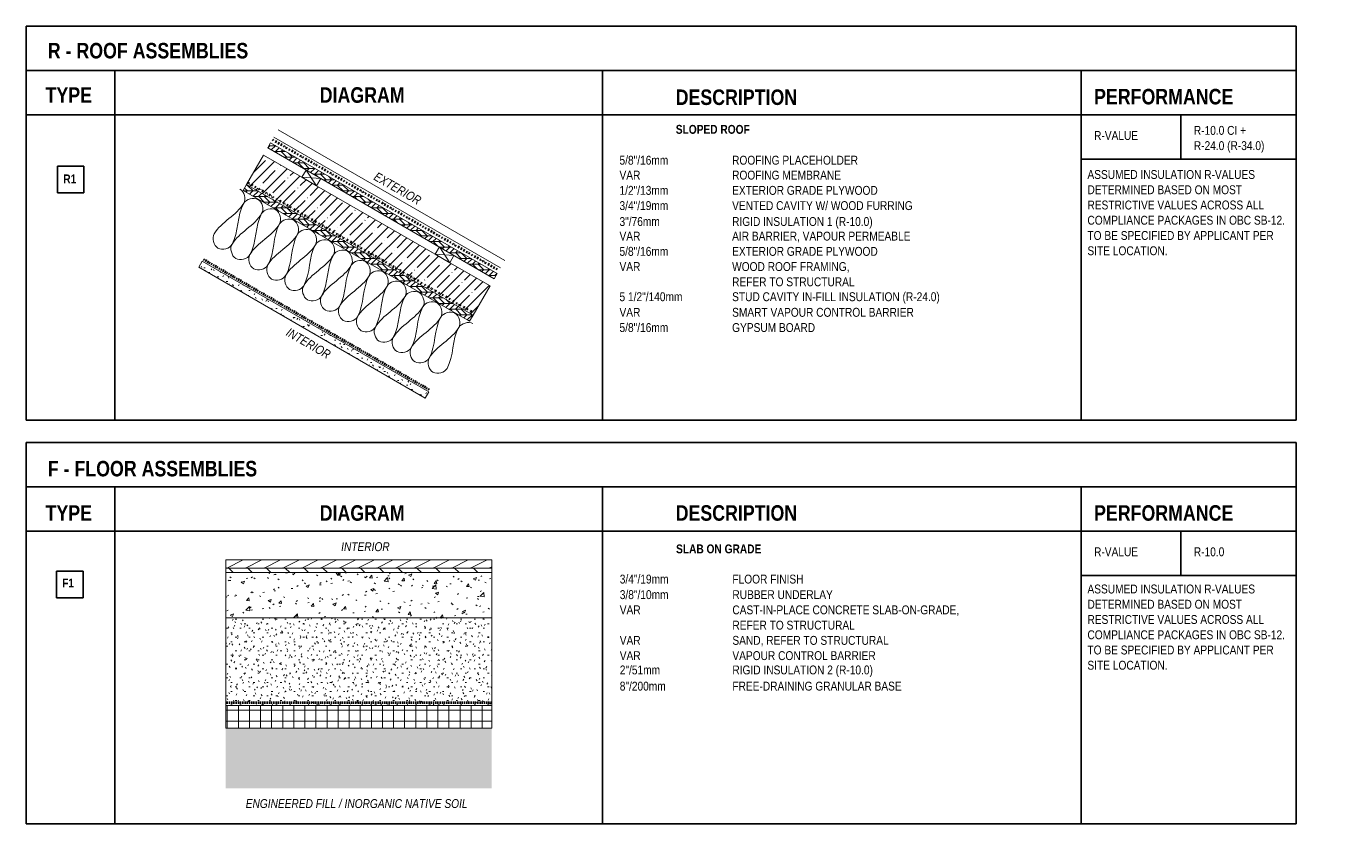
# Model space of a CAD drawing. Header units: millimetres. Extents: x -1345 to 11650, y 651 to 5428.
# Drawn here: x 1621 to 4580, y 2394 to 4193 of the extents above; entities that cross this region are included whole.
import ezdxf

# ---------------------------------------------------------------- set-up
doc = ezdxf.new("R2010")
doc.units = ezdxf.units.MM
for name, pattern in [('CMHC_Membrane001', [9, 3, -2, 0, -2, 0, -2]), ('CMHC_Membrane006', [5, 3, -2]), ('CMHC_Membrane007', [7, 3, -2, 0, -2])]:
    doc.linetypes.add(name, pattern=pattern)
doc.layers.add('A-DETL', color=9, linetype='Continuous', lineweight=18, true_color=0x808080)
doc.layers.add('A-DETL-GENF', color=7, linetype='Continuous', lineweight=18)
doc.layers.add('G-ANNO-TEXT', color=7, linetype='Continuous', lineweight=9)
doc.styles.add('Arial Narrow', font='ARIALN.TTF', dxfattribs={"height": 20})
doc.styles.add('Arial Narrow_B', font='ARIALNB.TTF', dxfattribs={"height": 35})
doc.styles.add('Arial Narrow_B_1', font='ARIALNB.TTF', dxfattribs={"height": 20})
doc.styles.add('Arial Narrow_I', font='ARIALNI.TTF', dxfattribs={"height": 20})
pattern_1 = [(0, (0, 0), (40.64, 10.16), [3.353, -27.127, 3.353, -27.127, -162.56]), (0, (0, 0), (40.64, 10.16), [-60.96, 3.353, -57.607, 3.353, -27.127, -71.12]), (0, (0, 0), (40.64, 10.16), [-152.4, 3.353, -16.967, 3.353, -47.447]), (120, (15.24, 5.08), (-29.118818, 30.115272), [3.353, -27.127, 3.353, -27.127, -162.56]), (120, (15.24, 5.08), (-29.118818, 30.115272), [-60.96, 3.353, -57.607, 3.353, -27.127, -71.12]), (120, (15.24, 5.08), (-29.118818, 30.115272), [-152.4, 3.353, -16.967, 3.353, -47.447]), (240, (20.32, 25.4), (-11.521182, -40.275272), [3.353, -27.127, 3.353, -27.127, -162.56]), (240, (20.32, 25.4), (-11.521182, -40.275272), [-60.96, 3.353, -57.607, 3.353, -27.127, -71.12]), (240, (20.32, 25.4), (-11.521182, -40.275272), [-152.4, 3.353, -16.967, 3.353, -47.447])]
pattern_2 = [(0, (0, 0), (0, 12.695), []), (315, (0, 0), (12.695395, 0), [17.953, -17.953]), (45, (0, 0), (12.695395, 0), [17.953, -17.953])]

# ---------------------------------------------------------------- blocks, each defined once
blk = doc.blocks.new('CMHC-07_Insulation_ Rigid-Section - 51mm-8619359-ASSEMBLIES - LEGEND _ NOTES')
at = {"layer": 'A-DETL-GENF', "true_color": 0x808080}
h = blk.add_hatch(dxfattribs=at)
h.set_pattern_fill('FP_10', color=8, style=0, pattern_type=2)
h.set_pattern_definition([(0, (0, 0), (0, 25), []), (90, (0, 0), (-25, 2e-15), [])])
h.paths.add_polyline_path([(2071.5, 2609.2), (2671.5, 2609.2), (2671.5, 2660.2), (2071.5, 2660.2)])
at = {"layer": 'A-DETL-GENF'}
for p, q in [((2671.5, 2660.2), (2071.5, 2660.2)), ((2071.5, 2660.2), (2071.5, 2609.2)), ((2671.5, 2609.2), (2671.5, 2660.2)), ((2071.5, 2609.2), (2671.5, 2609.2))]:
    blk.add_line(p, q, dxfattribs=at)
blk = doc.blocks.new('CMHC-07_Insulation_ Semi-Rigid-Section - 76mm-8190787-ASSEMBLIES - LEGEND _ NOTES')
at = {"layer": 'A-DETL-GENF', "true_color": 0x808080}
h = blk.add_hatch(dxfattribs=at)
h.set_pattern_fill('FP_11', color=8, style=0, pattern_type=2)
h.set_pattern_definition([(45, (0, 0), (-22.45064, 22.45064), []), (45, (22.45, 0), (-22.45064, 22.45064), [39.687, -7.937, 0.33528, -7.602])])
h.paths.add_polyline_path([(2629.6, 3541.1), (2667.6, 3606.9), (2156.6, 3901.9), (2118.6, 3836.1), (2536.6, 3594.7)])
at = {"layer": 'A-DETL-GENF'}
for p, q in [((2156.6, 3901.9), (2118.6, 3836.1)), ((2243.2, 3851.9), (2156.6, 3901.9)), ((2543.8, 3678.4), (2276.2, 3832.9)), ((2667.6, 3606.9), (2576.7, 3659.4)), ((2629.6, 3541.1), (2667.6, 3606.9))]:
    blk.add_line(p, q, dxfattribs=at)
blk = doc.blocks.new('CMHC-06_Plywood-Section - 16mm-6584599-ASSEMBLIES - LEGEND _ NOTES')
at = {"layer": 'A-DETL-GENF', "true_color": 0x808080}
h = blk.add_hatch(dxfattribs=at)
h.set_pattern_fill('FP_12', color=8, style=0, pattern_type=2)
h.set_pattern_definition(pattern_2)
h.paths.add_polyline_path([(2621.6, 3527.2), (2629.6, 3541.1), (2118.6, 3836.1), (2110.6, 3822.2), (2597.6, 3541.1)])
at = {"layer": 'A-DETL-GENF'}
for p, q in [((2118.6, 3836.1), (2110.6, 3822.2)), ((2110.6, 3822.2), (2621.6, 3527.2)), ((2629.6, 3541.1), (2118.6, 3836.1)), ((2621.6, 3527.2), (2629.6, 3541.1))]:
    blk.add_line(p, q, dxfattribs=at)
blk = doc.blocks.new('CMHC-06_Wood Stud-Section - 19x38mm-V9-ASSEMBLIES - LEGEND _ NOTES')
at = {"layer": 'A-DETL-GENF'}
for p, q in [((2252.7, 3868.3), (2243.2, 3851.9)), ((2243.2, 3851.9), (2276.2, 3832.9)), ((2285.7, 3849.3), (2243.2, 3851.9)), ((2276.2, 3832.9), (2252.7, 3868.3)), ((2276.2, 3832.9), (2285.7, 3849.3))]:
    blk.add_line(p, q, dxfattribs=at)
blk = doc.blocks.new('CMHC-06_Wood Stud-Section - 19x38mm-V10-ASSEMBLIES - LEGEND _ NOTES')
at = {"layer": 'A-DETL-GENF'}
for p, q in [((2553.3, 3694.8), (2543.8, 3678.4)), ((2543.8, 3678.4), (2576.7, 3659.4)), ((2543.8, 3678.4), (2586.2, 3675.8)), ((2553.3, 3694.8), (2576.7, 3659.4)), ((2576.7, 3659.4), (2586.2, 3675.8))]:
    blk.add_line(p, q, dxfattribs=at)
blk = doc.blocks.new('CMHC-09_Gypsum Wallboard-Section - 16mm-6576430-ASSEMBLIES - LEGEND _ NOTES')
at = {"layer": 'A-DETL-GENF', "true_color": 0x808080}
h = blk.add_hatch(dxfattribs=at)
h.set_pattern_fill('FP_13', color=8, style=0, pattern_type=2)
h.set_pattern_definition(pattern_1)
h.paths.add_polyline_path([(2521.6, 3354), (2529.6, 3367.8), (2018.6, 3662.8), (2010.6, 3649), (2221.6, 3527.2)])
at = {"layer": 'A-DETL-GENF'}
for p, q in [((2018.6, 3662.8), (2010.6, 3649)), ((2010.6, 3649), (2521.6, 3354)), ((2529.6, 3367.8), (2018.6, 3662.8)), ((2521.6, 3354), (2529.6, 3367.8))]:
    blk.add_line(p, q, dxfattribs=at)
blk = doc.blocks.new('CMHC-06_Plywood-Section - 13mm-9404073-ASSEMBLIES - LEGEND _ NOTES')
at = {"layer": 'A-DETL-GENF', "true_color": 0x808080}
h = blk.add_hatch(dxfattribs=at)
h.set_pattern_fill('FP_14', color=8, style=0, pattern_type=2)
h.set_pattern_definition(pattern_2)
h.paths.add_polyline_path([(2677.1, 3623.3), (2683.6, 3634.6), (2172.6, 3929.6), (2166.1, 3918.3), (2667.6, 3628.8)])
at = {"layer": 'A-DETL-GENF'}
for p, q in [((2172.6, 3929.6), (2166.1, 3918.3)), ((2166.1, 3918.3), (2677.1, 3623.3)), ((2683.6, 3634.6), (2172.6, 3929.6)), ((2677.1, 3623.3), (2683.6, 3634.6))]:
    blk.add_line(p, q, dxfattribs=at)

msp = doc.modelspace()

# ---------------------------------------------------------------- hatches: boundary and pattern name
at = {"layer": 'A-DETL-GENF', "true_color": 0x808080}
h = msp.add_hatch(dxfattribs=at)
h.set_pattern_fill('FP_8', color=8, style=0, pattern_type=2)
h.set_pattern_definition([(135, (0, 0), (-21.2132, -21.2132), [])])
h.paths.add_polyline_path([(2671.5, 2960.2), (2671.5, 2970.2), (2071.5, 2970.2), (2071.5, 2960.2)])
h = msp.add_hatch(dxfattribs=at)
h.set_pattern_fill('FP_9', color=8, style=0, pattern_type=2)
h.set_pattern_definition([(50, (0, 0), (72.8738, -6.3761), [7.62, -83.82]), (355, (0, 0), (-14.097, 76.4224), [6.096, -67.056]), (100.451, (6.07, -0.53), (58.777, 70.0469), [6.476, -71.236]), (46.184, (0, 20.32), (108.4314, -16.8175), [11.43, -125.73]), (96.636, (9.04, 18.92), (94.961, 98.971), [9.714, -106.854]), (351.184, (0, 20.32), (94.9623, 98.9702), [9.144, -100.584]), (21, (10.16, 15.24), (60.64565, -40.9065), [7.62, -83.82]), (326, (10.16, 15.24), (24.7208, 73.675), [6.096, -67.056]), (71.451, (15.214, 11.83), (85.3669, 32.7687), [6.476, -71.236]), (37.5, (0, 0), (1.23552, 33.82243), [3.353, -62.89, 3.353, -64.719, -67.31]), (37.5, (0, 0), (1.23552, 33.82243), [-134.315, 3.353, -63.957]), (7.5, (0, 0), (26.72815, 40.07255), [3.353, -35.458, 3.353, -61.366, -25.654]), (7.5, (0, 0), (26.72815, 40.07255), [-103.53, 3.353, -22.301]), (327.5, (-22.657, 0), (54.23632, -2.29212), [3.353, -22.047, 3.353, -75.895, -105.156]), (327.5, (-22.657, 0), (54.23632, -2.29212), [-104.648, 3.353, -101.803]), (317.5, (-32.817, 0), (59.2516, 10.17014), [3.353, -29.667, 3.353, -49.276, -74.676]), (317.5, (-32.817, 0), (59.2516, 10.17014), [-85.649, 3.353, -71.323])])
h.paths.add_polyline_path([(2071.5, 2858.2), (2671.5, 2858.2), (2671.5, 2960.2), (2071.5, 2960.2), (2071.5, 2910.9)])
h = msp.add_hatch(dxfattribs=at)
h.set_pattern_fill('FP_2', color=8, style=0, pattern_type=2)
h.set_pattern_definition(pattern_1)
h.paths.add_polyline_path([(2671.5, 2660.2), (2671.5, 2858.2), (2071.5, 2858.2), (2071.5, 2660.2)])
h = msp.add_hatch(dxfattribs=at)
h.set_pattern_fill('FP_7', color=8, style=0, pattern_type=2)
h.set_pattern_definition([(228.013, (22.86, 31.75), (-253.9986795, -285.7507137), [4.272, -422.881]), (184.97, (20.002, 28.575), (380.99968124, 31.75195494), [7.33, -725.676]), (132.51, (12.7, 27.94), (317.4977945, -349.2524717), [5.169, -511.684]), (267.274, (0.3175, 20.003), (31.7463381, 634.9997211), [6.675, -660.831]), (292.834, (0, 13.335), (-158.75234374, 380.9988858), [6.545, -647.998]), (357.274, (2.54, 7.302), (-634.9997211, 31.7463381), [6.675, -660.831]), (37.694, (9.208, 6.985), (-412.75177463, -317.49856905), [8.827, -873.914]), (72.255, (16.192, 12.383), (222.2537019, 698.49916687), [8.334, -825.066]), (121.43, (18.733, 20.32), (-254.002851, 412.7477999), [6.698, -663.069]), (175.236, (15.24, 26.035), (349.249477, -31.7524641), [7.646, -374.674]), (222.397, (7.62, 26.67), (-381.00329264, -349.2470748), [9.888, -978.96]), (138.814, (31.75, 19.685), (-222.2496659, 190.499935), [3.375, -334.132]), (171.469, (29.21, 21.908), (412.7496335, -63.50173675), [6.421, -635.683]), (225, (22.86, 22.86), (2e-15, -31.75051), [4.49, -40.411]), (203.199, (20.637, 26.67), (158.7494174, 63.501057), [2.418, -239.383]), (291.801, (18.415, 25.717), (-31.749137, 95.250237), [3.42, -167.559]), (30.964, (19.685, 22.543), (95.250044, 63.5005), [5.554, -179.579]), (161.565, (24.447, 25.4), (63.500404, -31.749957), [4.016, -96.386]), (16.389, (0, 25.717), (317.5009358, 95.247271), [5.626, -556.985]), (70.346, (5.397, 27.305), (-127.0012924, -349.2494412), [4.72, -467.278]), (293.199, (24.447, 31.75), (-63.501057, 158.7494174), [4.836, -236.965]), (343.61, (26.353, 27.305), (-317.4992734, 95.2528124), [5.626, -556.985]), (339.444, (0, 6.032), (-158.7504487, 63.499964), [5.425, -265.847]), (294.775, (5.08, 4.128), (-158.7485779, 349.2503192), [4.546, -450.045]), (66.801, (24.765, 0), (63.501057, 158.7494174), [4.836, -236.965]), (17.354, (26.67, 4.445), (-412.7504846, -127.0000053), [5.322, -526.905]), (69.444, (9.208, 0), (-63.499964, -158.7504487), [2.713, -268.56]), (101.31, (22.86, 0), (-31.750371, 126.999477), [1.619, -160.275]), (165.964, (22.543, 1.588), (95.250423, -31.750176), [6.545, -124.363]), (186.009, (16.192, 3.175), (317.4997948, 31.7498153), [6.066, -600.517]), (303.69, (19.685, 19.685), (-31.749855, 63.500174), [4.579, -109.897]), (353.157, (22.225, 15.875), (539.7497593, -63.50208905), [7.994, -791.45]), (60.945, (30.162, 14.922), (-127.00163, -222.2489477), [3.269, -323.617]), (90, (31.75, 17.78), (-31.75, 31.75), [1.905, -29.845]), (120.256, (15.557, 4.128), (126.9984204, -222.2503444), [4.411, -436.674]), (48.013, (13.335, 7.937), (253.9986795, 285.7507137), [8.543, -418.61]), (0, (19.05, 14.288), (31.75, 31.75), [8.255, -23.495]), (325.305, (27.305, 14.288), (-317.5006724, 222.2491461), [5.02, -496.991]), (254.055, (31.433, 11.43), (-31.74933, -127.0002254), [4.623, -226.521]), (207.646, (30.162, 6.985), (-603.2499157, -317.4999561), [7.527, -745.156]), (175.426, (23.495, 3.493), (-412.74954423, 31.7504895), [7.963, -788.323])])
h.paths.add_polyline_path([(2071.5, 2473.7), (2671.5, 2473.7), (2671.5, 2609.2), (2071.5, 2609.2), (2071.5, 2519.9)])

# ---------------------------------------------------------------- linework, layer by layer
at = {"layer": 'A-DETL', "color": 7, "lineweight": 35}
for p, q in [((1621.5, 4192.7), (4485.5, 4192.7)), ((1621.5, 4192.7), (1621.5, 3304.5)), ((1621.5, 4092.7), (4485.5, 4092.7)), ((1821.5, 4092.7), (1821.5, 3304.5)), ((2921.5, 4092.7), (2921.5, 3304.5)), ((4225.5, 3992.7), (4225.5, 3892.7)), ((1691.7, 3817.2), (1751.7, 3817.2)), ((1621.5, 3304.5), (4485.5, 3304.5)), ((1621.5, 3253.7), (4485.5, 3253.7)), ((1621.5, 2393.7), (1621.5, 3253.7)), ((1621.5, 3153.7), (4485.5, 3153.7)), ((1821.5, 3153.7), (1821.5, 2393.7)), ((2921.5, 3153.7), (2921.5, 2393.7)), ((1621.5, 3053.7), (4485.5, 3053.7)), ((4225.5, 3053.7), (4225.5, 2953.7)), ((4000.5, 2953.7), (4485.5, 2953.7)), ((1689.8, 2903.2), (1749.8, 2903.2)), ((1621.5, 2393.7), (4485.5, 2393.7)), ((1621.5, 2393.7), (4485.5, 2393.7)), ((1621.5, 2393.7), (4485.5, 2393.7))]:
    msp.add_line(p, q, dxfattribs=at)
at = {"layer": 'A-DETL', "color": 7}
for p, q in [((2071.5, 2989.2), (2071.5, 2970.2)), ((2671.5, 2970.2), (2671.5, 2989.2)), ((2071.5, 2970.2), (2071.5, 2960.2)), ((2071.5, 2970.2), (2671.5, 2970.2)), ((2071.5, 2960.2), (2071.5, 2858.2)), ((2671.5, 2960.2), (2071.5, 2960.2)), ((2671.5, 2960.2), (2671.5, 2970.2)), ((2671.5, 2858.2), (2671.5, 2960.2)), ((2071.5, 2858.2), (2071.5, 2660.2)), ((2071.5, 2858.2), (2671.5, 2858.2)), ((2671.5, 2660.2), (2671.5, 2858.2))]:
    msp.add_line(p, q, dxfattribs=at)
at = {"layer": 'A-DETL', "color": 96, "linetype": 'CMHC_Membrane006', "lineweight": 70, "true_color": 0x008000}
msp.add_line((2671.5, 2666.7), (2071.5, 2666.7), dxfattribs=at)
at = {"layer": 'A-DETL'}
for points in [[(2103.6, 3825.2), (2113.1, 3819.7), (2117.6, 3802.9), (2112.1, 3793.4)], [(2112.1, 3793.4), (2096.1, 3765.6), (2061.3, 3752), (2045.2, 3724.2)], [(2085.7, 3700.9), (2101.7, 3728.6), (2096.1, 3765.6), (2112.1, 3793.4)], [(2112.1, 3793.4), (2117.6, 3802.9), (2150.2, 3812.6), (2158, 3779.6), (2152.5, 3770)], [(2152.5, 3770), (2136.5, 3742.3), (2101.7, 3728.6), (2085.7, 3700.9)], [(2126.1, 3677.5), (2142.1, 3705.3), (2136.5, 3742.3), (2152.5, 3770)], [(2152.5, 3770), (2158, 3779.6), (2190.6, 3789.2), (2198.4, 3756.2), (2192.9, 3746.7)], [(2192.9, 3746.7), (2198.4, 3756.2), (2231, 3765.9), (2238.9, 3732.9), (2233.4, 3723.4)], [(2192.9, 3746.7), (2176.9, 3718.9), (2142.1, 3705.3), (2126.1, 3677.5)], [(2166.5, 3654.2), (2182.5, 3682), (2176.9, 3718.9), (2192.9, 3746.7)], [(2233.4, 3723.4), (2238.9, 3732.9), (2271.4, 3742.6), (2279.3, 3709.6), (2273.8, 3700)], [(2045.2, 3724.2), (2039.7, 3714.7), (2047.6, 3681.6), (2080.2, 3691.3), (2085.7, 3700.9)], [(2085.7, 3700.9), (2080.2, 3691.3), (2088, 3658.3), (2120.6, 3668), (2126.1, 3677.5)], [(2233.4, 3723.4), (2217.3, 3695.6), (2182.5, 3682), (2166.5, 3654.2)], [(2206.9, 3630.9), (2222.9, 3658.6), (2217.3, 3695.6), (2233.4, 3723.4)], [(2273.8, 3700), (2257.7, 3672.3), (2222.9, 3658.6), (2206.9, 3630.9)], [(2247.3, 3607.5), (2263.4, 3635.3), (2257.7, 3672.3), (2273.8, 3700)], [(2273.8, 3700), (2279.3, 3709.6), (2311.8, 3719.2), (2319.7, 3686.2), (2314.2, 3676.7)], [(2126.1, 3677.5), (2120.6, 3668), (2128.4, 3635), (2161, 3644.7), (2166.5, 3654.2)], [(2314.2, 3676.7), (2298.2, 3648.9), (2263.4, 3635.3), (2247.3, 3607.5)], [(2287.7, 3584.2), (2303.8, 3612), (2298.2, 3648.9), (2314.2, 3676.7)], [(2314.2, 3676.7), (2319.7, 3686.2), (2352.2, 3695.9), (2360.1, 3662.9), (2354.6, 3653.4)], [(2166.5, 3654.2), (2161, 3644.7), (2168.9, 3611.6), (2201.4, 3621.3), (2206.9, 3630.9)], [(2354.6, 3653.4), (2338.6, 3625.6), (2303.8, 3612), (2287.7, 3584.2)], [(2328.1, 3560.9), (2344.2, 3588.6), (2338.6, 3625.6), (2354.6, 3653.4)], [(2354.6, 3653.4), (2360.1, 3662.9), (2392.6, 3672.6), (2400.5, 3639.6), (2395, 3630)], [(2395, 3630), (2400.5, 3639.6), (2433.1, 3649.2), (2440.9, 3616.2), (2435.4, 3606.7)], [(2206.9, 3630.9), (2201.4, 3621.3), (2209.3, 3588.3), (2241.8, 3598), (2247.3, 3607.5)], [(2395, 3630), (2379, 3602.3), (2344.2, 3588.6), (2328.1, 3560.9)], [(2368.6, 3537.5), (2384.6, 3565.3), (2379, 3602.3), (2395, 3630)], [(2435.4, 3606.7), (2440.9, 3616.2), (2473.5, 3625.9), (2481.3, 3592.9), (2475.8, 3583.4)], [(2247.3, 3607.5), (2241.8, 3598), (2249.7, 3565), (2282.2, 3574.7), (2287.7, 3584.2)], [(2287.7, 3584.2), (2282.2, 3574.7), (2290.1, 3541.6), (2322.6, 3551.3), (2328.1, 3560.9)], [(2435.4, 3606.7), (2419.4, 3578.9), (2384.6, 3565.3), (2368.6, 3537.5)], [(2409, 3514.2), (2425, 3542), (2419.4, 3578.9), (2435.4, 3606.7)], [(2475.8, 3583.4), (2459.8, 3555.6), (2425, 3542), (2409, 3514.2)], [(2449.4, 3490.9), (2465.4, 3518.6), (2459.8, 3555.6), (2475.8, 3583.4)], [(2475.8, 3583.4), (2481.3, 3592.9), (2513.9, 3602.6), (2521.8, 3569.6), (2516.3, 3560)], [(2516.3, 3560), (2500.2, 3532.3), (2465.4, 3518.6), (2449.4, 3490.9)], [(2489.8, 3467.5), (2505.8, 3495.3), (2500.2, 3532.3), (2516.3, 3560)], [(2516.3, 3560), (2521.8, 3569.6), (2554.3, 3579.2), (2562.2, 3546.2), (2556.7, 3536.7)], [(2556.7, 3536.7), (2562.2, 3546.2), (2594.7, 3555.9), (2602.6, 3522.9), (2597.1, 3513.4)], [(2368.6, 3537.5), (2363.1, 3528), (2370.9, 3495), (2403.5, 3504.7), (2409, 3514.2)], [(2556.7, 3536.7), (2540.6, 3508.9), (2505.8, 3495.3), (2489.8, 3467.5)], [(2530.2, 3444.2), (2546.3, 3472), (2540.6, 3508.9), (2556.7, 3536.7)], [(2597.1, 3513.4), (2602.6, 3522.9), (2619.4, 3527.4), (2629, 3521.9)], [(2409, 3514.2), (2403.5, 3504.7), (2411.3, 3471.6), (2443.9, 3481.3), (2449.4, 3490.9)], [(2449.4, 3490.9), (2443.9, 3481.3), (2451.8, 3448.3), (2484.3, 3458), (2489.8, 3467.5)], [(2597.1, 3513.4), (2581.1, 3485.6), (2546.3, 3472), (2530.2, 3444.2)], [(2570.6, 3420.9), (2586.7, 3448.6), (2581.1, 3485.6), (2597.1, 3513.4)], [(2489.8, 3467.5), (2484.3, 3458), (2492.2, 3425), (2524.7, 3434.7), (2530.2, 3444.2)], [(2530.2, 3444.2), (2524.7, 3434.7), (2532.6, 3401.6), (2565.1, 3411.3), (2570.6, 3420.9)]]:
    msp.add_open_spline(points, degree=3, dxfattribs=at)

# ---------------------------------------------------------------- block references
at = {"layer": 'A-DETL-GENF'}
for name in ['CMHC-06_Wood Stud-Section - 19x38mm-V9-ASSEMBLIES - LEGEND _ NOTES', 'CMHC-06_Wood Stud-Section - 19x38mm-V10-ASSEMBLIES - LEGEND _ NOTES', 'CMHC-07_Insulation_ Rigid-Section - 51mm-8619359-ASSEMBLIES - LEGEND _ NOTES']:
    msp.add_blockref(name, (0, 0), dxfattribs=at)

# ---------------------------------------------------------------- texts
at = {"layer": 'G-ANNO-TEXT', "attachment_point": 1, "bg_fill": 3, "box_fill_scale": 1.25, "bg_fill_color": 256, "bg_fill_true_color": 13158600, "bg_fill_transparency": 0}
for s, insert, char_height, width, style in [('R - ROOF ASSEMBLIES', (1670.1, 4155.1), 35, 554.768, 'Arial Narrow_B'), ('TYPE', (1665.1, 4055.1), 35, 129.072, 'Arial Narrow_B'), ('DIAGRAM', (2283.5, 4055.1), 35, 234.093, 'Arial Narrow_B'), ('DESCRIPTION', (3086.3, 4050.1), 35, 335.907, 'Arial Narrow_B'), ('PERFORMANCE', (4030, 4051.4), 35, 384.81, 'Arial Narrow_B'), ('\\fArial Narrow|b1|i0|c0|p34|;^I', (2959.6, 3970.1), 20, 153.924, 'Arial Narrow_B_1'), ('R1', (1705.1, 3858.3), 20, 36.076, 'Arial Narrow_B_1'), ('VAR', (2959.6, 3866.9), 20, 58.523, 'Arial Narrow'), ('VAR', (2959.6, 3729.3), 20, 58.523, 'Arial Narrow'), ('VAR', (2959.6, 3557.4), 20, 58.523, 'Arial Narrow'), ('F - FLOOR ASSEMBLIES', (1670.1, 3212.3), 35, 580.422, 'Arial Narrow_B'), ('TYPE', (1665.1, 3112.3), 35, 129.072, 'Arial Narrow_B'), ('DIAGRAM', (2283.5, 3112.3), 35, 234.093, 'Arial Narrow_B'), ('DESCRIPTION', (3086.3, 3112.3), 35, 335.907, 'Arial Narrow_B'), ('PERFORMANCE', (4030, 3112.3), 35, 384.81, 'Arial Narrow_B'), ('INTERIOR', (2331.8, 3028.8), 20, 134.684, 'Arial Narrow_I'), ('\\fArial Narrow|b1|i0|c0|p34|;^I', (2960.2, 3023.8), 20, 153.924, 'Arial Narrow_B_1'), ('F1', (1702.6, 2946.8), 20, 33.671, 'Arial Narrow_B_1'), ('3/8"/10mm', (2960.2, 2920.6), 20, 137.089, 'Arial Narrow'), ('8"/200mm', (2960.2, 2714.2), 20, 129.072, 'Arial Narrow'), ('ENGINEERED FILL / INORGANIC NATIVE SOIL', (2116.6, 2449.3), 20, 619.704, 'Arial Narrow_I')]:
    msp.add_mtext(s, dxfattribs=dict(at, insert=insert, char_height=char_height, width=width, style=style))
at = {"layer": 'G-ANNO-TEXT', "color": 1, "true_color": 0xff0000, "char_height": 20, "attachment_point": 1, "style": 'Arial Narrow', "bg_fill": 3, "box_fill_scale": 1.25, "bg_fill_color": 256, "bg_fill_true_color": 13158600, "bg_fill_transparency": 0}
for s, insert, width in [('R-10.0 CI +', (4255, 3967.8), 146.709), ('R-VALUE', (4030, 3956.2), 123.46), ('ASSUMED INSULATION R-VALUES ', (4015, 3868.3), 477.004), ('R-VALUE', (4030, 3017.2), 123.46), ('R-10.0', (4255, 3017.2), 85.781), ('ASSUMED INSULATION R-VALUES ', (4015, 2933.3), 477.004)]:
    msp.add_mtext(s, dxfattribs=dict(at, insert=insert, width=width))
at = {"layer": 'G-ANNO-TEXT', "char_height": 20, "attachment_point": 1, "rotation": 330, "style": 'Arial Narrow_I', "bg_fill": 3, "box_fill_scale": 1.25, "bg_fill_color": 256, "bg_fill_true_color": 13158600, "bg_fill_transparency": 0}
for s, insert, width in [('EXTERIOR', (2413.4, 3864.9), 145.105), ('INTERIOR', (2215.6, 3513.6), 134.684)]:
    msp.add_mtext(s, dxfattribs=dict(at, insert=insert, width=width))

# ---------------------------------------------------------------- next in the draw order: hatches: boundary and pattern name
at = {"layer": 'A-DETL-GENF', "true_color": 0x808080}
h = msp.add_hatch(dxfattribs=at)
h.set_pattern_fill('FP_5', color=8, style=0, pattern_type=2)
h.set_pattern_definition([(216.87, (16.927, 42.316), (126.948849, 84.633227), [21.158, -190.424]), (206.565, (42.316, 29.621), (-42.31628, -42.31576), [47.311, -47.311]), (198.435, (42.316, 8.463), (-84.632315, -42.316727), [26.763, -107.053])])
h.paths.add_polyline_path([(2671.5, 2970.2), (2671.5, 2989.2), (2071.5, 2989.2), (2071.5, 2970.2)])

# ---------------------------------------------------------------- next in the draw order: linework, layer by layer
at = {"layer": 'A-DETL', "color": 7, "lineweight": 35}
for p, q in [((1621.5, 3992.7), (4485.5, 3992.7)), ((1691.7, 3817.2), (1691.7, 3877.2)), ((1691.7, 3877.2), (1751.7, 3877.2)), ((1751.7, 3877.2), (1751.7, 3817.2)), ((1689.8, 2903.2), (1689.8, 2963.2)), ((1689.8, 2963.2), (1749.8, 2963.2)), ((1749.8, 2963.2), (1749.8, 2903.2))]:
    msp.add_line(p, q, dxfattribs=at)
at = {"layer": 'A-DETL', "color": 5, "linetype": 'CMHC_Membrane007', "lineweight": 70, "true_color": 0x0000ff}
msp.add_line((2176.9, 3937), (2687, 3642.5), dxfattribs=at)
at = {"layer": 'A-DETL', "color": 7}
for p, q in [((2180.1, 3942.6), (2691.1, 3647.6)), ((2189.6, 3959), (2700.6, 3664)), ((2671.5, 2989.2), (2071.5, 2989.2))]:
    msp.add_line(p, q, dxfattribs=at)
at = {"layer": 'A-DETL', "color": 190, "linetype": 'CMHC_Membrane001', "lineweight": 70, "true_color": 0x8000ff}
msp.add_line((2121.1, 3840.4), (2632.1, 3545.4), dxfattribs=at)
at = {"layer": 'A-DETL', "color": 96, "linetype": 'CMHC_Membrane006', "lineweight": 70, "true_color": 0x008000}
msp.add_line((2021.1, 3667.2), (2532.1, 3372.2), dxfattribs=at)
at = {"layer": 'A-DETL'}
msp.add_open_spline([(2328.1, 3560.9), (2322.6, 3551.3), (2330.5, 3518.3), (2363.1, 3528), (2368.6, 3537.5)], degree=3, dxfattribs=at)

# ---------------------------------------------------------------- next in the draw order: block references
at = {"layer": 'A-DETL-GENF'}
for name in ['CMHC-06_Plywood-Section - 13mm-9404073-ASSEMBLIES - LEGEND _ NOTES', 'CMHC-07_Insulation_ Semi-Rigid-Section - 76mm-8190787-ASSEMBLIES - LEGEND _ NOTES', 'CMHC-06_Plywood-Section - 16mm-6584599-ASSEMBLIES - LEGEND _ NOTES', 'CMHC-09_Gypsum Wallboard-Section - 16mm-6576430-ASSEMBLIES - LEGEND _ NOTES']:
    msp.add_blockref(name, (0, 0), dxfattribs=at)

# ---------------------------------------------------------------- next in the draw order: texts
at = {"layer": 'G-ANNO-TEXT', "char_height": 20, "attachment_point": 1, "bg_fill": 3, "box_fill_scale": 1.25, "bg_fill_color": 256, "bg_fill_true_color": 13158600, "bg_fill_transparency": 0}
for s, insert, width, style in [('SLOPED ROOF', (3086.6, 3970.1), 206.034, 'Arial Narrow_B_1'), ('^I^I', (3007.8, 3866.9), 249.325, 'Arial Narrow'), ('^I^I', (3007.8, 3729.3), 249.325, 'Arial Narrow'), ('^I^I', (3007.8, 3557.4), 249.325, 'Arial Narrow'), ('SLAB ON GRADE', (3087.2, 3023.8), 235.696, 'Arial Narrow_B_1'), ('^I^I', (3073.3, 2920.6), 170.759, 'Arial Narrow'), ('VAR', (2960.2, 2886.2), 58.523, 'Arial Narrow'), ('^I^I', (3066.7, 2714.2), 178.776, 'Arial Narrow')]:
    msp.add_mtext(s, dxfattribs=dict(at, insert=insert, width=width, style=style))
at = {"layer": 'G-ANNO-TEXT', "color": 1, "true_color": 0xff0000, "char_height": 20, "attachment_point": 1, "style": 'Arial Narrow', "bg_fill": 3, "box_fill_scale": 1.25, "bg_fill_color": 256, "bg_fill_true_color": 13158600, "bg_fill_transparency": 0}
for s, insert, width in [('R-24.0 (R-34.0)', (4255, 3933.4), 198.819), ('DETERMINED BASED ON MOST ', (4015, 3833.9), 439.325), ('DETERMINED BASED ON MOST ', (4015, 2898.9), 439.325)]:
    msp.add_mtext(s, dxfattribs=dict(at, insert=insert, width=width))

# ---------------------------------------------------------------- next in the draw order: linework, layer by layer
at = {"layer": 'A-DETL', "color": 7, "lineweight": 35}
msp.add_line((4000.5, 3892.7), (4485.5, 3892.7), dxfattribs=at)

# ---------------------------------------------------------------- next in the draw order: texts
at = {"layer": 'G-ANNO-TEXT', "color": 1, "true_color": 0xff0000, "char_height": 20, "attachment_point": 1, "style": 'Arial Narrow', "bg_fill": 3, "box_fill_scale": 1.25, "bg_fill_color": 256, "bg_fill_true_color": 13158600, "bg_fill_transparency": 0}
for s, insert, width in [('5/8"/16mm', (2959.6, 3900.5), 137.089), ('RESTRICTIVE VALUES ACROSS ALL ', (4015, 3799.5), 504.261), ('3/4"/19mm', (2960.2, 2955.7), 137.089), ('RESTRICTIVE VALUES ACROSS ALL ', (4015, 2864.5), 504.261)]:
    msp.add_mtext(s, dxfattribs=dict(at, insert=insert, width=width))
at = {"layer": 'G-ANNO-TEXT', "char_height": 20, "attachment_point": 1, "style": 'Arial Narrow', "bg_fill": 3, "box_fill_scale": 1.25, "bg_fill_color": 256, "bg_fill_true_color": 13158600, "bg_fill_transparency": 0}
for s, insert, width in [('ROOFING MEMBRANE', (3213.6, 3866.9), 302.236), ('1/2"/13mm', (2959.6, 3832.5), 137.089), ('AIR BARRIER, VAPOUR PERMEABLE', (3213.6, 3729.3), 499.451), ('5/8"/16mm', (2959.6, 3694.9), 137.089), ('SMART VAPOUR CONTROL BARRIER', (3213.6, 3557.4), 505.865), ('5/8"/16mm', (2959.6, 3523), 137.089), ('RUBBER UNDERLAY', (3214.2, 2920.6), 279.789), ('FREE-DRAINING GRANULAR BASE', (3214.2, 2714.2), 472.194)]:
    msp.add_mtext(s, dxfattribs=dict(at, insert=insert, width=width))

# ---------------------------------------------------------------- next in the draw order: texts
at = {"layer": 'G-ANNO-TEXT', "color": 1, "true_color": 0xff0000, "char_height": 20, "attachment_point": 1, "style": 'Arial Narrow', "bg_fill": 3, "box_fill_scale": 1.25, "bg_fill_color": 256, "bg_fill_true_color": 13158600, "bg_fill_transparency": 0}
for s, insert, width in [('^I^I', (3072.7, 3900.5), 170.759), ('COMPLIANCE PACKAGES IN OBC SB-12. ', (4015, 3765.1), 559.578), ('^I^I', (3073.3, 2955.7), 170.759), ('COMPLIANCE PACKAGES IN OBC SB-12. ', (4015, 2830.1), 559.578)]:
    msp.add_mtext(s, dxfattribs=dict(at, insert=insert, width=width))
at = {"layer": 'G-ANNO-TEXT', "char_height": 20, "attachment_point": 1, "style": 'Arial Narrow', "bg_fill": 3, "box_fill_scale": 1.25, "bg_fill_color": 256, "bg_fill_true_color": 13158600, "bg_fill_transparency": 0}
for s, insert, width in [('^I^I', (3072.7, 3832.5), 170.759), ('^I^I', (3072.7, 3694.9), 170.759), ('VAR', (2959.6, 3660.6), 58.523), ('^I^I', (3072.7, 3523), 170.759), ('^I^I', (3008.5, 2886.2), 249.325)]:
    msp.add_mtext(s, dxfattribs=dict(at, insert=insert, width=width))

# ---------------------------------------------------------------- next in the draw order: texts
at = {"layer": 'G-ANNO-TEXT', "color": 1, "true_color": 0xff0000, "char_height": 20, "attachment_point": 1, "style": 'Arial Narrow', "bg_fill": 3, "box_fill_scale": 1.25, "bg_fill_color": 256, "bg_fill_true_color": 13158600, "bg_fill_transparency": 0}
for s, insert, width in [('ROOFING PLACEHOLDER', (3213.6, 3900.5), 349.536), ('TO BE SPECIFIED BY APPLICANT PER ', (4015, 3730.7), 532.32), ('FLOOR FINISH', (3214.2, 2955.7), 198.017), ('TO BE SPECIFIED BY APPLICANT PER ', (4015, 2795.7), 532.32)]:
    msp.add_mtext(s, dxfattribs=dict(at, insert=insert, width=width))
at = {"layer": 'G-ANNO-TEXT', "char_height": 20, "attachment_point": 1, "style": 'Arial Narrow', "bg_fill": 3, "box_fill_scale": 1.25, "bg_fill_color": 256, "bg_fill_true_color": 13158600, "bg_fill_transparency": 0}
for s, insert, width in [('EXTERIOR GRADE PLYWOOD', (3213.6, 3832.5), 405.654), ('3/4"/19mm', (2959.6, 3798.1), 137.089), ('EXTERIOR GRADE PLYWOOD', (3213.6, 3694.9), 405.654), ('GYPSUM BOARD', (3213.6, 3523), 230.886), ('CAST-IN-PLACE CONCRETE SLAB-ON-GRADE,', (3214.2, 2886.2), 634.135)]:
    msp.add_mtext(s, dxfattribs=dict(at, insert=insert, width=width))

# ---------------------------------------------------------------- next in the draw order: linework, layer by layer
at = {"layer": 'A-DETL', "color": 7, "lineweight": 35}
for p, q in [((4485.5, 3304.5), (4485.5, 4192.7)), ((4485.5, 2393.7), (4485.5, 3253.7))]:
    msp.add_line(p, q, dxfattribs=at)

# ---------------------------------------------------------------- next in the draw order: texts
at = {"layer": 'G-ANNO-TEXT', "char_height": 20, "attachment_point": 1, "style": 'Arial Narrow', "bg_fill": 3, "box_fill_scale": 1.25, "bg_fill_color": 256, "bg_fill_true_color": 13158600, "bg_fill_transparency": 0}
for insert, width in [((3072.7, 3798.1), 170.759), ((3007.8, 3660.6), 249.325), ((2960.2, 2851.8), 307.848)]:
    msp.add_mtext('^I^I', dxfattribs=dict(at, insert=insert, width=width))
at = {"layer": 'G-ANNO-TEXT', "color": 1, "true_color": 0xff0000, "char_height": 20, "width": 224.472, "attachment_point": 1, "style": 'Arial Narrow', "bg_fill": 3, "box_fill_scale": 1.25, "bg_fill_color": 256, "bg_fill_true_color": 13158600, "bg_fill_transparency": 0}
for insert in [(4015, 3696.3), (4015, 2761.3)]:
    msp.add_mtext('SITE LOCATION.', dxfattribs=dict(at, insert=insert))

# ---------------------------------------------------------------- next in the draw order: linework, layer by layer
at = {"layer": 'A-DETL', "color": 7, "lineweight": 35}
for p, q in [((4000.5, 3304.5), (4000.5, 4092.7)), ((4000.5, 2393.7), (4000.5, 3153.7))]:
    msp.add_line(p, q, dxfattribs=at)

# ---------------------------------------------------------------- next in the draw order: texts
at = {"layer": 'G-ANNO-TEXT', "char_height": 20, "attachment_point": 1, "style": 'Arial Narrow', "bg_fill": 3, "box_fill_scale": 1.25, "bg_fill_color": 256, "bg_fill_true_color": 13158600, "bg_fill_transparency": 0}
for s, insert, width in [('VENTED CAVITY W/ WOOD FURRING', (3213.6, 3798.1), 502.658), ('WOOD ROOF FRAMING,', (3213.6, 3660.6), 324.683), ('REFER TO STRUCTURAL', (3214.2, 2851.8), 341.519), ('VAR', (2960.2, 2817.4), 58.523)]:
    msp.add_mtext(s, dxfattribs=dict(at, insert=insert, width=width))
at = {"layer": 'G-ANNO-TEXT', "color": 1, "true_color": 0xff0000, "insert": (2959.6, 3762.2), "char_height": 20, "width": 113.038, "attachment_point": 1, "style": 'Arial Narrow', "bg_fill": 3, "box_fill_scale": 1.25, "bg_fill_color": 256, "bg_fill_true_color": 13158600, "bg_fill_transparency": 0}
msp.add_mtext('3"/76mm', dxfattribs=at)

# ---------------------------------------------------------------- next in the draw order: texts
at = {"layer": 'G-ANNO-TEXT', "color": 1, "true_color": 0xff0000, "insert": (3052.8, 3762.2), "char_height": 20, "width": 194.81, "attachment_point": 1, "style": 'Arial Narrow', "bg_fill": 3, "box_fill_scale": 1.25, "bg_fill_color": 256, "bg_fill_true_color": 13158600, "bg_fill_transparency": 0}
msp.add_mtext('^I^I', dxfattribs=at)
at = {"layer": 'G-ANNO-TEXT', "char_height": 20, "attachment_point": 1, "style": 'Arial Narrow', "bg_fill": 3, "box_fill_scale": 1.25, "bg_fill_color": 256, "bg_fill_true_color": 13158600, "bg_fill_transparency": 0}
for insert, width in [((2959.6, 3626.2), 307.848), ((3008.5, 2817.4), 249.325)]:
    msp.add_mtext('^I^I', dxfattribs=dict(at, insert=insert, width=width))

# ---------------------------------------------------------------- next in the draw order: texts
at = {"layer": 'G-ANNO-TEXT', "color": 1, "true_color": 0xff0000, "char_height": 20, "attachment_point": 1, "style": 'Arial Narrow', "bg_fill": 3, "box_fill_scale": 1.25, "bg_fill_color": 256, "bg_fill_true_color": 13158600, "bg_fill_transparency": 0}
for s, insert, width in [('RIGID INSULATION 1 (R-10.0)', (3213.6, 3762.2), 392.827), ('5 1/2"/140mm', (2959.6, 3592.6), 177.173)]:
    msp.add_mtext(s, dxfattribs=dict(at, insert=insert, width=width))
at = {"layer": 'G-ANNO-TEXT', "char_height": 20, "attachment_point": 1, "style": 'Arial Narrow', "bg_fill": 3, "box_fill_scale": 1.25, "bg_fill_color": 256, "bg_fill_true_color": 13158600, "bg_fill_transparency": 0}
for s, insert, width in [('REFER TO STRUCTURAL', (3213.6, 3626.2), 341.519), ('SAND, REFER TO STRUCTURAL', (3214.2, 2817.4), 436.118), ('VAR', (2960.2, 2783), 58.523)]:
    msp.add_mtext(s, dxfattribs=dict(at, insert=insert, width=width))

# ---------------------------------------------------------------- next in the draw order: texts
at = {"layer": 'G-ANNO-TEXT', "color": 1, "true_color": 0xff0000, "insert": (3105.7, 3592.6), "char_height": 20, "width": 130.675, "attachment_point": 1, "style": 'Arial Narrow', "bg_fill": 3, "box_fill_scale": 1.25, "bg_fill_color": 256, "bg_fill_true_color": 13158600, "bg_fill_transparency": 0}
msp.add_mtext('^I', dxfattribs=at)
at = {"layer": 'G-ANNO-TEXT', "insert": (3008.5, 2783), "char_height": 20, "width": 249.325, "attachment_point": 1, "style": 'Arial Narrow', "bg_fill": 3, "box_fill_scale": 1.25, "bg_fill_color": 256, "bg_fill_true_color": 13158600, "bg_fill_transparency": 0}
msp.add_mtext('^I^I', dxfattribs=at)

# ---------------------------------------------------------------- next in the draw order: texts
at = {"layer": 'G-ANNO-TEXT', "color": 1, "true_color": 0xff0000, "char_height": 20, "attachment_point": 1, "style": 'Arial Narrow', "bg_fill": 3, "box_fill_scale": 1.25, "bg_fill_color": 256, "bg_fill_true_color": 13158600, "bg_fill_transparency": 0}
for s, insert, width in [('STUD CAVITY IN-FILL INSULATION (R-24.0)', (3213.6, 3592.6), 582.827), ('2"/51mm', (2960.2, 2750.7), 113.038)]:
    msp.add_mtext(s, dxfattribs=dict(at, insert=insert, width=width))
at = {"layer": 'G-ANNO-TEXT', "insert": (3214.2, 2783), "char_height": 20, "width": 398.439, "attachment_point": 1, "style": 'Arial Narrow', "bg_fill": 3, "box_fill_scale": 1.25, "bg_fill_color": 256, "bg_fill_true_color": 13158600, "bg_fill_transparency": 0}
msp.add_mtext('VAPOUR CONTROL BARRIER', dxfattribs=at)

# ---------------------------------------------------------------- next in the draw order: texts
at = {"layer": 'G-ANNO-TEXT', "color": 1, "true_color": 0xff0000, "insert": (3053.5, 2750.7), "char_height": 20, "width": 194.81, "attachment_point": 1, "style": 'Arial Narrow', "bg_fill": 3, "box_fill_scale": 1.25, "bg_fill_color": 256, "bg_fill_true_color": 13158600, "bg_fill_transparency": 0}
msp.add_mtext('^I^I', dxfattribs=at)

# ---------------------------------------------------------------- next in the draw order: texts
at = {"layer": 'G-ANNO-TEXT', "color": 1, "true_color": 0xff0000, "insert": (3214.2, 2750.7), "char_height": 20, "width": 392.827, "attachment_point": 1, "style": 'Arial Narrow', "bg_fill": 3, "box_fill_scale": 1.25, "bg_fill_color": 256, "bg_fill_true_color": 13158600, "bg_fill_transparency": 0}
msp.add_mtext('RIGID INSULATION 2 (R-10.0)', dxfattribs=at)

doc.saveas('drawing.dxf')
